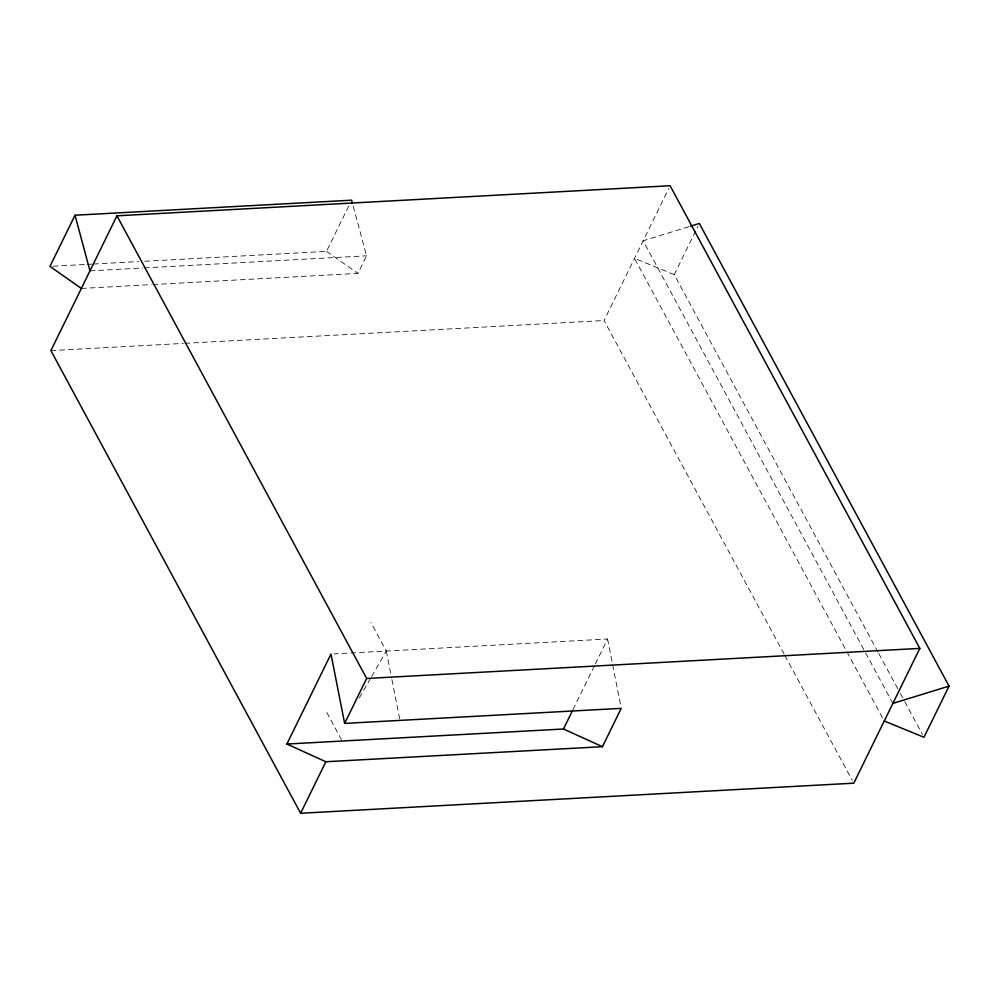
<?xml version="1.0" encoding="UTF-8"?>
<svg xmlns="http://www.w3.org/2000/svg" width="999" height="999" viewBox="0 0 999 999"><rect width="100%" height="100%" fill="white"/><g stroke="black" fill="none" stroke-linecap="round" stroke-linejoin="round"><path stroke-width="0.75" stroke-dasharray="5 3.75" d="M144.73 261.251L326.536 251.361L349.575 204.333M152.835 284.553L357.942 273.401L366.558 255.819L352.822 204.695M784.14 654.133L604.07 320.529L668.756 188.499M878.034 652.172L674.263 274.638L697.976 226.236M572.976 709.615L594.68 665.322M595.354 663.935L607.567 639.01L334.053 653.883M359.303 697.939L370.866 677.846M371.64 676.498L386.301 651.048L370.866 622.452M688.985 226.661L643.144 240.771L892.869 703.421M53.059 266.233L85.689 264.46M87.238 264.373L91.908 264.123M93.456 264.036L138.524 261.588M89.972 270.854L142.807 267.982M144.356 267.894L366.558 255.819M81.356 288.436L151.286 284.64M50.899 350.612L183.354 343.406M184.915 343.319L604.07 320.529M674.263 274.638L634.527 258.354L884.252 721.003M326.536 251.361L357.942 273.401M878.783 653.546L899.525 691.982M900.274 693.356L903.97 700.224M904.719 701.598L922.502 734.54M784.877 655.506L852.309 780.431M326.773 712.449L341.471 739.672M607.567 639.01L620.928 706.855M386.301 651.048L391.645 678.184M391.945 679.682L399.962 720.391"/><path stroke-width="1.5" d="M352.41 203.197L351.611 200.187L75.025 215.222L49.95 266.396L81.356 288.436M116.933 215.821L50.899 350.612L300.624 813.261L853.795 783.179L919.829 648.388L670.104 185.739L116.933 215.821L366.658 678.471L344.643 723.401L621.228 708.353L602.447 746.69L325.861 761.738L286.888 744.043L330.981 654.058L344.643 723.401M300.624 813.261L325.861 761.738M286.888 744.043L563.473 729.008L572.29 711.001M690.459 226.199L699.325 223.464L949.05 686.113L923.975 737.287L884.252 721.003M892.869 703.421L949.05 686.113M366.658 678.471L919.829 648.388M563.473 729.008L602.447 746.69M75.025 215.222L89.972 270.854"/></g></svg>
